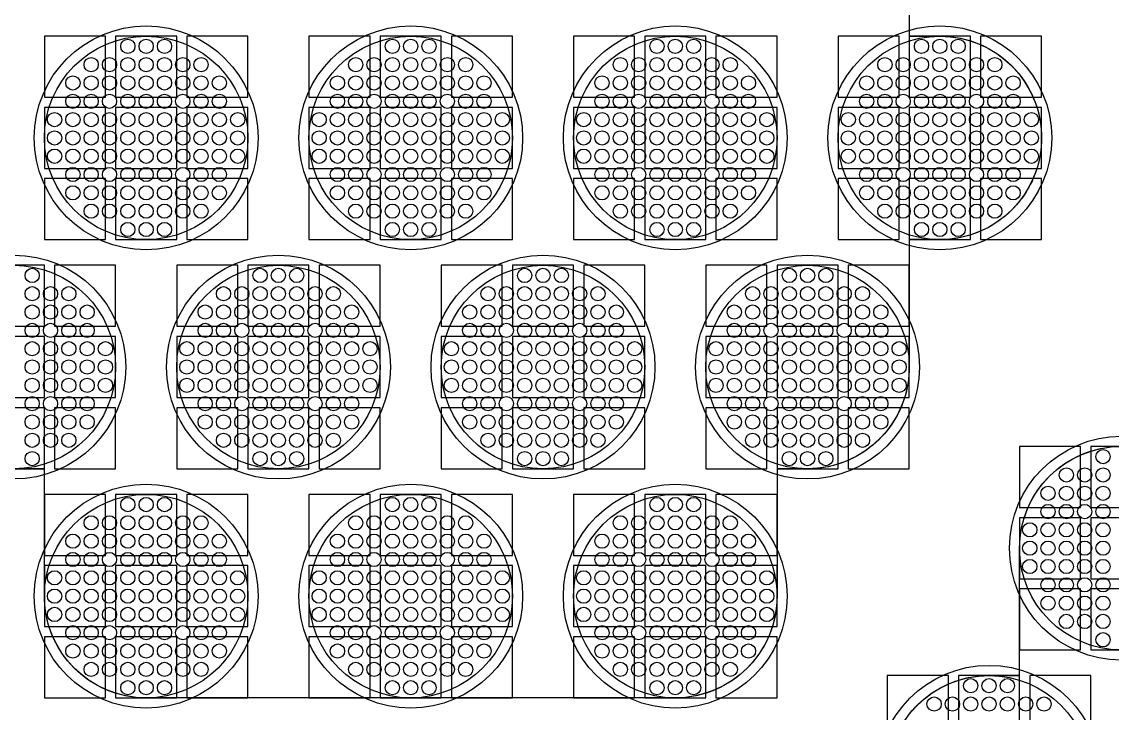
# Model space of a CAD drawing. Extents: x -49 to 54, y -38 to 38.
# Drawn here: x 28.02 to 33.38, y -4.4 to -1 of the extents above; entities that cross this region are included whole.
import ezdxf

# ---------------------------------------------------------------- set-up
doc = ezdxf.new("R2010")
doc.units = 0
for name, color, linetype in [('BACK_LAYER', 5, 'CONTINUOUS'), ('COND_LAYER_LOWER_ELECTRODE', 6, 'CONTINUOUS'), ('CONDUCTIVE_LAYER_BACK_LAYER', 2, 'CONTINUOUS'), ('EMITTER', 3, 'CONTINUOUS'), ('LOWER_ELECTRODE', 1, 'CONTINUOUS')]:
    doc.layers.add(name, color=color, linetype=linetype)

msp = doc.modelspace()

# ---------------------------------------------------------------- linework, layer by layer
at = {"layer": 'BACK_LAYER'}
for points in [[(28.1302, -1.3709), (28.4302, -1.3709), (28.4302, -1.0709), (28.1302, -1.0709)], [(28.4802, -1.3709), (28.7802, -1.3709), (28.7802, -1.0709), (28.4802, -1.0709)], [(28.8302, -1.3709), (29.1302, -1.3709), (29.1302, -1.0709), (28.8302, -1.0709)], [(29.4302, -1.3709), (29.7302, -1.3709), (29.7302, -1.0709), (29.4302, -1.0709)], [(29.7802, -1.3709), (30.0802, -1.3709), (30.0802, -1.0709), (29.7802, -1.0709)], [(30.1302, -1.3709), (30.4302, -1.3709), (30.4302, -1.0709), (30.1302, -1.0709)], [(30.7302, -1.3709), (31.0302, -1.3709), (31.0302, -1.0709), (30.7302, -1.0709)], [(31.0802, -1.3709), (31.3802, -1.3709), (31.3802, -1.0709), (31.0802, -1.0709)], [(31.4302, -1.3709), (31.7302, -1.3709), (31.7302, -1.0709), (31.4302, -1.0709)], [(32.0302, -1.3709), (32.3302, -1.3709), (32.3302, -1.0709), (32.0302, -1.0709)], [(32.3802, -1.3709), (32.6802, -1.3709), (32.6802, -1.0709), (32.3802, -1.0709)], [(32.7302, -1.3709), (33.0302, -1.3709), (33.0302, -1.0709), (32.7302, -1.0709)], [(28.1302, -1.7209), (28.4302, -1.7209), (28.4302, -1.4209), (28.1302, -1.4209)], [(28.4802, -1.7209), (28.7802, -1.7209), (28.7802, -1.4209), (28.4802, -1.4209)], [(28.8302, -1.7209), (29.1302, -1.7209), (29.1302, -1.4209), (28.8302, -1.4209)], [(29.4302, -1.7209), (29.7302, -1.7209), (29.7302, -1.4209), (29.4302, -1.4209)], [(29.7802, -1.7209), (30.0802, -1.7209), (30.0802, -1.4209), (29.7802, -1.4209)], [(30.1302, -1.7209), (30.4302, -1.7209), (30.4302, -1.4209), (30.1302, -1.4209)], [(30.7302, -1.7209), (31.0302, -1.7209), (31.0302, -1.4209), (30.7302, -1.4209)], [(31.0802, -1.7209), (31.3802, -1.7209), (31.3802, -1.4209), (31.0802, -1.4209)], [(31.4302, -1.7209), (31.7302, -1.7209), (31.7302, -1.4209), (31.4302, -1.4209)], [(32.0302, -1.7209), (32.3302, -1.7209), (32.3302, -1.4209), (32.0302, -1.4209)], [(32.3802, -1.7209), (32.6802, -1.7209), (32.6802, -1.4209), (32.3802, -1.4209)], [(32.7302, -1.7209), (33.0302, -1.7209), (33.0302, -1.4209), (32.7302, -1.4209)], [(28.1302, -2.0709), (28.4302, -2.0709), (28.4302, -1.7709), (28.1302, -1.7709)], [(28.4802, -2.0709), (28.7802, -2.0709), (28.7802, -1.7709), (28.4802, -1.7709)], [(28.8302, -2.0709), (29.1302, -2.0709), (29.1302, -1.7709), (28.8302, -1.7709)], [(29.4302, -2.0709), (29.7302, -2.0709), (29.7302, -1.7709), (29.4302, -1.7709)], [(29.7802, -2.0709), (30.0802, -2.0709), (30.0802, -1.7709), (29.7802, -1.7709)], [(30.1302, -2.0709), (30.4302, -2.0709), (30.4302, -1.7709), (30.1302, -1.7709)], [(30.7302, -2.0709), (31.0302, -2.0709), (31.0302, -1.7709), (30.7302, -1.7709)], [(31.0802, -2.0709), (31.3802, -2.0709), (31.3802, -1.7709), (31.0802, -1.7709)], [(31.4302, -2.0709), (31.7302, -2.0709), (31.7302, -1.7709), (31.4302, -1.7709)], [(32.0302, -2.0709), (32.3302, -2.0709), (32.3302, -1.7709), (32.0302, -1.7709)], [(32.3802, -2.0709), (32.6802, -2.0709), (32.6802, -1.7709), (32.3802, -1.7709)], [(32.7302, -2.0709), (33.0302, -2.0709), (33.0302, -1.7709), (32.7302, -1.7709)], [(27.8302, -2.4968), (28.1302, -2.4968), (28.1302, -2.1968), (27.8302, -2.1968)], [(28.1802, -2.4968), (28.4802, -2.4968), (28.4802, -2.1968), (28.1802, -2.1968)], [(28.7802, -2.4968), (29.0802, -2.4968), (29.0802, -2.1968), (28.7802, -2.1968)], [(29.1302, -2.4968), (29.4302, -2.4968), (29.4302, -2.1968), (29.1302, -2.1968)], [(29.4802, -2.4968), (29.7802, -2.4968), (29.7802, -2.1968), (29.4802, -2.1968)], [(30.0802, -2.4968), (30.3802, -2.4968), (30.3802, -2.1968), (30.0802, -2.1968)], [(30.4302, -2.4968), (30.7302, -2.4968), (30.7302, -2.1968), (30.4302, -2.1968)], [(30.7802, -2.4968), (31.0802, -2.4968), (31.0802, -2.1968), (30.7802, -2.1968)], [(31.3802, -2.4968), (31.6802, -2.4968), (31.6802, -2.1968), (31.3802, -2.1968)], [(31.7302, -2.4968), (32.0302, -2.4968), (32.0302, -2.1968), (31.7302, -2.1968)], [(32.0802, -2.4968), (32.3802, -2.4968), (32.3802, -2.1968), (32.0802, -2.1968)], [(27.8302, -2.8468), (28.1302, -2.8468), (28.1302, -2.5468), (27.8302, -2.5468)], [(28.1802, -2.8468), (28.4802, -2.8468), (28.4802, -2.5468), (28.1802, -2.5468)], [(28.7802, -2.8468), (29.0802, -2.8468), (29.0802, -2.5468), (28.7802, -2.5468)], [(29.1302, -2.8468), (29.4302, -2.8468), (29.4302, -2.5468), (29.1302, -2.5468)], [(29.4802, -2.8468), (29.7802, -2.8468), (29.7802, -2.5468), (29.4802, -2.5468)], [(30.0802, -2.8468), (30.3802, -2.8468), (30.3802, -2.5468), (30.0802, -2.5468)], [(30.4302, -2.8468), (30.7302, -2.8468), (30.7302, -2.5468), (30.4302, -2.5468)], [(30.7802, -2.8468), (31.0802, -2.8468), (31.0802, -2.5468), (30.7802, -2.5468)], [(31.3802, -2.8468), (31.6802, -2.8468), (31.6802, -2.5468), (31.3802, -2.5468)], [(31.7302, -2.8468), (32.0302, -2.8468), (32.0302, -2.5468), (31.7302, -2.5468)], [(32.0802, -2.8468), (32.3802, -2.8468), (32.3802, -2.5468), (32.0802, -2.5468)], [(27.8302, -3.1968), (28.1302, -3.1968), (28.1302, -2.8968), (27.8302, -2.8968)], [(28.1802, -3.1968), (28.4802, -3.1968), (28.4802, -2.8968), (28.1802, -2.8968)], [(28.7802, -3.1968), (29.0802, -3.1968), (29.0802, -2.8968), (28.7802, -2.8968)], [(29.1302, -3.1968), (29.4302, -3.1968), (29.4302, -2.8968), (29.1302, -2.8968)], [(29.4802, -3.1968), (29.7802, -3.1968), (29.7802, -2.8968), (29.4802, -2.8968)], [(30.0802, -3.1968), (30.3802, -3.1968), (30.3802, -2.8968), (30.0802, -2.8968)], [(30.4302, -3.1968), (30.7302, -3.1968), (30.7302, -2.8968), (30.4302, -2.8968)], [(30.7802, -3.1968), (31.0802, -3.1968), (31.0802, -2.8968), (30.7802, -2.8968)], [(31.3802, -3.1968), (31.6802, -3.1968), (31.6802, -2.8968), (31.3802, -2.8968)], [(31.7302, -3.1968), (32.0302, -3.1968), (32.0302, -2.8968), (31.7302, -2.8968)], [(32.0802, -3.1968), (32.3802, -3.1968), (32.3802, -2.8968), (32.0802, -2.8968)], [(32.9221, -3.387), (33.2221, -3.387), (33.2221, -3.087), (32.9221, -3.087)], [(33.2721, -3.387), (33.5721, -3.387), (33.5721, -3.087), (33.2721, -3.087)], [(28.1302, -3.6226), (28.4302, -3.6226), (28.4302, -3.3226), (28.1302, -3.3226)], [(28.4802, -3.6226), (28.7802, -3.6226), (28.7802, -3.3226), (28.4802, -3.3226)], [(28.8302, -3.6226), (29.1302, -3.6226), (29.1302, -3.3226), (28.8302, -3.3226)], [(29.4302, -3.6226), (29.7302, -3.6226), (29.7302, -3.3226), (29.4302, -3.3226)], [(29.7802, -3.6226), (30.0802, -3.6226), (30.0802, -3.3226), (29.7802, -3.3226)], [(30.1302, -3.6226), (30.4302, -3.6226), (30.4302, -3.3226), (30.1302, -3.3226)], [(30.7302, -3.6226), (31.0302, -3.6226), (31.0302, -3.3226), (30.7302, -3.3226)], [(31.0802, -3.6226), (31.3802, -3.6226), (31.3802, -3.3226), (31.0802, -3.3226)], [(31.4302, -3.6226), (31.7302, -3.6226), (31.7302, -3.3226), (31.4302, -3.3226)], [(32.9221, -3.737), (33.2221, -3.737), (33.2221, -3.437), (32.9221, -3.437)], [(33.2721, -3.737), (33.5721, -3.737), (33.5721, -3.437), (33.2721, -3.437)], [(28.1302, -3.9726), (28.4302, -3.9726), (28.4302, -3.6726), (28.1302, -3.6726)], [(28.4802, -3.9726), (28.7802, -3.9726), (28.7802, -3.6726), (28.4802, -3.6726)], [(28.8302, -3.9726), (29.1302, -3.9726), (29.1302, -3.6726), (28.8302, -3.6726)], [(29.4302, -3.9726), (29.7302, -3.9726), (29.7302, -3.6726), (29.4302, -3.6726)], [(29.7802, -3.9726), (30.0802, -3.9726), (30.0802, -3.6726), (29.7802, -3.6726)], [(30.1302, -3.9726), (30.4302, -3.9726), (30.4302, -3.6726), (30.1302, -3.6726)], [(30.7302, -3.9726), (31.0302, -3.9726), (31.0302, -3.6726), (30.7302, -3.6726)], [(31.0802, -3.9726), (31.3802, -3.9726), (31.3802, -3.6726), (31.0802, -3.6726)], [(31.4302, -3.9726), (31.7302, -3.9726), (31.7302, -3.6726), (31.4302, -3.6726)], [(32.9221, -4.087), (33.2221, -4.087), (33.2221, -3.787), (32.9221, -3.787)], [(33.2721, -4.087), (33.5721, -4.087), (33.5721, -3.787), (33.2721, -3.787)], [(28.1302, -4.3226), (28.4302, -4.3226), (28.4302, -4.0226), (28.1302, -4.0226)], [(28.4802, -4.3226), (28.7802, -4.3226), (28.7802, -4.0226), (28.4802, -4.0226)], [(28.8302, -4.3226), (29.1302, -4.3226), (29.1302, -4.0226), (28.8302, -4.0226)], [(29.4302, -4.3226), (29.7302, -4.3226), (29.7302, -4.0226), (29.4302, -4.0226)], [(29.7802, -4.3226), (30.0802, -4.3226), (30.0802, -4.0226), (29.7802, -4.0226)], [(30.1302, -4.3226), (30.4302, -4.3226), (30.4302, -4.0226), (30.1302, -4.0226)], [(30.7302, -4.3226), (31.0302, -4.3226), (31.0302, -4.0226), (30.7302, -4.0226)], [(31.0802, -4.3226), (31.3802, -4.3226), (31.3802, -4.0226), (31.0802, -4.0226)], [(31.4302, -4.3226), (31.7302, -4.3226), (31.7302, -4.0226), (31.4302, -4.0226)], [(32.2721, -4.5128), (32.5721, -4.5128), (32.5721, -4.2128), (32.2721, -4.2128)], [(32.6221, -4.5128), (32.9221, -4.5128), (32.9221, -4.2128), (32.6221, -4.2128)], [(32.9721, -4.5128), (33.2721, -4.5128), (33.2721, -4.2128), (32.9721, -4.2128)]]:
    msp.add_lwpolyline(points, close=True, dxfattribs=at)
at = {"layer": 'COND_LAYER_LOWER_ELECTRODE'}
for centre in [(28.6302, -1.5709), (29.9302, -1.5709), (31.2302, -1.5709), (32.5302, -1.5709), (27.9802, -2.6968), (29.2802, -2.6968), (30.5802, -2.6968), (31.8802, -2.6968), (33.4221, -3.587), (28.6302, -3.8226), (29.9302, -3.8226), (31.2302, -3.8226), (32.7721, -4.7128)]:
    msp.add_circle(centre, 0.55, dxfattribs=at)
at = {"layer": 'CONDUCTIVE_LAYER_BACK_LAYER'}
for points in [[(32.3802, -0.4451), (32.3802, -1.071), (32.5402, -1.071), (32.56, -1.0718), (32.5798, -1.0734), (32.5996, -1.0758), (32.6192, -1.0789), (32.6387, -1.0828), (32.658, -1.0875), (32.6771, -1.093), (32.696, -1.0992), (32.7147, -1.1062), (32.733, -1.1139), (32.751, -1.1223), (32.7687, -1.1314), (32.7859, -1.1413), (32.8028, -1.1518), (32.8193, -1.1629), (32.8353, -1.1748), (32.8508, -1.1872), (32.8658, -1.2002), (32.8802, -1.2139), (32.8942, -1.2281), (32.9075, -1.2428), (32.9203, -1.2581), (32.9324, -1.2738), (32.9439, -1.2901), (32.9547, -1.3067), (32.9649, -1.3238), (32.9744, -1.3413), (32.9831, -1.3591), (32.9912, -1.3773), (32.9985, -1.3958), (33.0051, -1.4145), (33.011, -1.4335), (33.0161, -1.4528), (33.0204, -1.4722), (33.0239, -1.4917), (33.0267, -1.5114), (33.0286, -1.5312), (33.0298, -1.5511), (33.0302, -1.5709), (33.0298, -1.5908), (33.0286, -1.6107), (33.0267, -1.6304), (33.0239, -1.6501), (33.0204, -1.6697), (33.0161, -1.6891), (33.011, -1.7083), (33.0051, -1.7273), (32.9985, -1.7461), (32.9912, -1.7646), (32.9831, -1.7827), (32.9744, -1.8006), (32.9649, -1.8181), (32.9547, -1.8351), (32.9439, -1.8518), (32.9324, -1.868), (32.9203, -1.8838), (32.9075, -1.899), (32.8942, -1.9138), (32.8802, -1.928), (32.8658, -1.9416), (32.8508, -1.9547), (32.8353, -1.9671), (32.8193, -1.9789), (32.8028, -1.9901), (32.7859, -2.0006), (32.7687, -2.0104), (32.751, -2.0195), (32.733, -2.028), (32.7147, -2.0357), (32.696, -2.0426), (32.6771, -2.0489), (32.658, -2.0543), (32.6387, -2.059), (32.6192, -2.0629), (32.5996, -2.0661), (32.5798, -2.0685), (32.56, -2.07), (32.5402, -2.0708), (32.3802, -2.0708), (32.3802, -2.6968), (32.3798, -2.7166), (32.3786, -2.7365), (32.3767, -2.7563), (32.3739, -2.776), (32.3704, -2.7955), (32.3661, -2.8149), (32.361, -2.8342), (32.3551, -2.8532), (32.3485, -2.8719), (32.3412, -2.8904), (32.3331, -2.9086), (32.3244, -2.9264), (32.3149, -2.9439), (32.3047, -2.961), (32.2939, -2.9776), (32.2824, -2.9939), (32.2703, -3.0096), (32.2575, -3.0249), (32.2442, -3.0396), (32.2302, -3.0538), (32.2158, -3.0674), (32.2008, -3.0805), (32.1853, -3.0929), (32.1693, -3.1047), (32.1528, -3.1159), (32.1359, -3.1264), (32.1187, -3.1362), (32.101, -3.1454), (32.083, -3.1538), (32.0647, -3.1615), (32.046, -3.1685), (32.0271, -3.1747), (32.008, -3.1802), (31.9887, -3.1849), (31.9692, -3.1888), (31.9496, -3.1919), (31.9298, -3.1943), (31.91, -3.1959), (31.8902, -3.1967), (31.7302, -3.1967), (31.7302, -3.8226), (31.7298, -3.8425), (31.7286, -3.8623), (31.7267, -3.8821), (31.7239, -3.9018), (31.7204, -3.9214), (31.7161, -3.9408), (31.711, -3.96), (31.7051, -3.979), (31.6985, -3.9978), (31.6912, -4.0162), (31.6831, -4.0344), (31.6744, -4.0522), (31.6649, -4.0697), (31.6547, -4.0868), (31.6439, -4.1035), (31.6324, -4.1197), (31.6203, -4.1354), (31.6075, -4.1507), (31.5942, -4.1654), (31.5802, -4.1796), (31.5658, -4.1933), (31.5508, -4.2063), (31.5353, -4.2188), (31.5193, -4.2306), (31.5028, -4.2417), (31.4859, -4.2523), (31.4687, -4.2621), (31.451, -4.2712), (31.433, -4.2796), (31.4147, -4.2873), (31.396, -4.2943), (31.3771, -4.3005), (31.358, -4.306), (31.3387, -4.3107), (31.3192, -4.3146), (31.2996, -4.3178), (31.2798, -4.3201), (31.26, -4.3217), (31.2402, -4.3225), (28.6203, -4.3225), (28.6004, -4.3217), (28.5806, -4.3201), (28.5609, -4.3178), (28.5412, -4.3146), (28.5217, -4.3107), (28.5024, -4.306), (28.4833, -4.3005), (28.4644, -4.2943), (28.4458, -4.2873), (28.4275, -4.2796), (28.4094, -4.2712), (28.3918, -4.2621), (28.3745, -4.2523), (28.3576, -4.2417), (28.3412, -4.2306), (28.3252, -4.2188), (28.3097, -4.2063), (28.2947, -4.1933), (28.2802, -4.1796), (28.2663, -4.1654), (28.2529, -4.1507), (28.2402, -4.1354), (28.2281, -4.1197), (28.2166, -4.1035), (28.2057, -4.0868), (28.1956, -4.0697), (28.1861, -4.0522), (28.1773, -4.0344), (28.1692, -4.0162), (28.1619, -3.9978), (28.1553, -3.979), (28.1495, -3.96), (28.1444, -3.9408), (28.1401, -3.9214), (28.1365, -3.9018), (28.1338, -3.8821), (28.1318, -3.8623), (28.1306, -3.8425), (28.1302, -3.8226), (28.1302, -3.1967), (27.9703, -3.1967)], [(32.3821, -4.3999), (32.3948, -4.3847), (32.4081, -4.3699), (32.4221, -4.3557), (32.4365, -4.3421), (32.4515, -4.3291), (32.467, -4.3166), (32.483, -4.3048), (32.4995, -4.2936), (32.5164, -4.2831), (32.5336, -4.2733), (32.5513, -4.2642), (32.5693, -4.2557), (32.5876, -4.248), (32.6063, -4.2411), (32.6252, -4.2349), (32.6443, -4.2294), (32.6636, -4.2247), (32.6831, -4.2208), (32.7027, -4.2176), (32.7225, -4.2153), (32.7423, -4.2137), (32.7621, -4.2129), (32.9221, -4.2129), (32.9221, -3.587), (32.9225, -3.5671), (32.9237, -3.5472), (32.9256, -3.5274), (32.9284, -3.5078), (32.9319, -3.4882), (32.9362, -3.4688), (32.9413, -3.4496), (32.9472, -3.4306), (32.9538, -3.4118), (32.9611, -3.3933), (32.9692, -3.3751), (32.9779, -3.3573), (32.9874, -3.3398), (32.9976, -3.3227), (33.0084, -3.3061), (33.0199, -3.2899), (33.0321, -3.2741), (33.0448, -3.2588), (33.0581, -3.2441), (33.0721, -3.2299), (33.0865, -3.2163), (33.1015, -3.2032), (33.117, -3.1908), (33.133, -3.179), (33.1495, -3.1678), (33.1664, -3.1573), (33.1836, -3.1475), (33.2013, -3.1383), (33.2193, -3.1299), (33.2376, -3.1222), (33.2563, -3.1152), (33.2752, -3.109), (33.2943, -3.1036), (33.3136, -3.0989), (33.3331, -3.0949), (33.3527, -3.0918), (33.3725, -3.0894), (33.3923, -3.0878)]]:
    msp.add_lwpolyline(points, dxfattribs=at)
at = {"layer": 'EMITTER'}
for centre in [(28.6302, -1.5709), (29.9302, -1.5709), (31.2302, -1.5709), (32.5302, -1.5709), (27.9802, -2.6968), (29.2802, -2.6968), (30.5802, -2.6968), (31.8802, -2.6968), (33.4221, -3.587), (28.6302, -3.8226), (29.9302, -3.8226), (31.2302, -3.8226), (32.7721, -4.7128)]:
    msp.add_circle(centre, 0.5, dxfattribs=at)
at = {"layer": 'LOWER_ELECTRODE'}
for centre in [(28.5402, -1.1209), (28.6302, -1.1209), (28.7202, -1.1209), (29.8402, -1.1209), (29.9302, -1.1209), (30.0202, -1.1209), (31.1402, -1.1209), (31.2302, -1.1209), (31.3202, -1.1209), (32.4402, -1.1209), (32.5302, -1.1209), (32.6202, -1.1209), (28.3602, -1.2109), (28.4502, -1.2109), (28.5402, -1.2109), (28.6302, -1.2109), (28.7202, -1.2109), (28.8102, -1.2109), (28.9002, -1.2109), (29.6602, -1.2109), (29.7502, -1.2109), (29.8402, -1.2109), (29.9302, -1.2109), (30.0202, -1.2109), (30.1102, -1.2109), (30.2002, -1.2109), (30.9602, -1.2109), (31.0502, -1.2109), (31.1402, -1.2109), (31.2302, -1.2109), (31.3202, -1.2109), (31.4102, -1.2109), (31.5002, -1.2109), (32.2602, -1.2109), (32.3502, -1.2109), (32.4402, -1.2109), (32.5302, -1.2109), (32.6202, -1.2109), (32.7102, -1.2109), (32.8002, -1.2109), (28.2702, -1.3009), (28.3602, -1.3009), (28.4502, -1.3009), (28.5402, -1.3009), (28.6302, -1.3009), (28.7202, -1.3009), (28.8102, -1.3009), (28.9002, -1.3009), (28.9902, -1.3009), (29.5702, -1.3009), (29.6602, -1.3009), (29.7502, -1.3009), (29.8402, -1.3009), (29.9302, -1.3009), (30.0202, -1.3009), (30.1102, -1.3009), (30.2002, -1.3009), (30.2902, -1.3009), (30.8702, -1.3009), (30.9602, -1.3009), (31.0502, -1.3009), (31.1402, -1.3009), (31.2302, -1.3009), (31.3202, -1.3009), (31.4102, -1.3009), (31.5002, -1.3009), (31.5902, -1.3009), (32.1702, -1.3009), (32.2602, -1.3009), (32.3502, -1.3009), (32.4402, -1.3009), (32.5302, -1.3009), (32.6202, -1.3009), (32.7102, -1.3009), (32.8002, -1.3009), (32.8902, -1.3009), (28.2702, -1.3909), (28.3602, -1.3909), (28.4502, -1.3909), (28.5402, -1.3909), (28.6302, -1.3909), (28.7202, -1.3909), (28.8102, -1.3909), (28.9002, -1.3909), (28.9902, -1.3909), (29.5702, -1.3909), (29.6602, -1.3909), (29.7502, -1.3909), (29.8402, -1.3909), (29.9302, -1.3909), (30.0202, -1.3909), (30.1102, -1.3909), (30.2002, -1.3909), (30.2902, -1.3909), (30.8702, -1.3909), (30.9602, -1.3909), (31.0502, -1.3909), (31.1402, -1.3909), (31.2302, -1.3909), (31.3202, -1.3909), (31.4102, -1.3909), (31.5002, -1.3909), (31.5902, -1.3909), (32.1702, -1.3909), (32.2602, -1.3909), (32.3502, -1.3909), (32.4402, -1.3909), (32.5302, -1.3909), (32.6202, -1.3909), (32.7102, -1.3909), (32.8002, -1.3909), (32.8902, -1.3909), (28.1802, -1.4809), (28.2702, -1.4809), (28.3602, -1.4809), (28.4502, -1.4809), (28.5402, -1.4809), (28.6302, -1.4809), (28.7202, -1.4809), (28.8102, -1.4809), (28.9002, -1.4809), (28.9902, -1.4809), (29.0802, -1.4809), (29.4802, -1.4809), (29.5702, -1.4809), (29.6602, -1.4809), (29.7502, -1.4809), (29.8402, -1.4809), (29.9302, -1.4809), (30.0202, -1.4809), (30.1102, -1.4809), (30.2002, -1.4809), (30.2902, -1.4809), (30.3802, -1.4809), (30.7802, -1.4809), (30.8702, -1.4809), (30.9602, -1.4809), (31.0502, -1.4809), (31.1402, -1.4809), (31.2302, -1.4809), (31.3202, -1.4809), (31.4102, -1.4809), (31.5002, -1.4809), (31.5902, -1.4809), (31.6802, -1.4809), (32.0802, -1.4809), (32.1702, -1.4809), (32.2602, -1.4809), (32.3502, -1.4809), (32.4402, -1.4809), (32.5302, -1.4809), (32.6202, -1.4809), (32.7102, -1.4809), (32.8002, -1.4809), (32.8902, -1.4809), (32.9802, -1.4809), (28.1802, -1.5709), (28.2702, -1.5709), (28.3602, -1.5709), (28.4502, -1.5709), (28.5402, -1.5709), (28.6302, -1.5709), (28.7202, -1.5709), (28.8102, -1.5709), (28.9002, -1.5709), (28.9902, -1.5709), (29.0802, -1.5709), (29.4802, -1.5709), (29.5702, -1.5709), (29.6602, -1.5709), (29.7502, -1.5709), (29.8402, -1.5709), (29.9302, -1.5709), (30.0202, -1.5709), (30.1102, -1.5709), (30.2002, -1.5709), (30.2902, -1.5709), (30.3802, -1.5709), (30.7802, -1.5709), (30.8702, -1.5709), (30.9602, -1.5709), (31.0502, -1.5709), (31.1402, -1.5709), (31.2302, -1.5709), (31.3202, -1.5709), (31.4102, -1.5709), (31.5002, -1.5709), (31.5902, -1.5709), (31.6802, -1.5709), (32.0802, -1.5709), (32.1702, -1.5709), (32.2602, -1.5709), (32.3502, -1.5709), (32.4402, -1.5709), (32.5302, -1.5709), (32.6202, -1.5709), (32.7102, -1.5709), (32.8002, -1.5709), (32.8902, -1.5709), (32.9802, -1.5709), (28.1802, -1.6609), (28.2702, -1.6609), (28.3602, -1.6609), (28.4502, -1.6609), (28.5402, -1.6609), (28.6302, -1.6609), (28.7202, -1.6609), (28.8102, -1.6609), (28.9002, -1.6609), (28.9902, -1.6609), (29.0802, -1.6609), (29.4802, -1.6609), (29.5702, -1.6609), (29.6602, -1.6609), (29.7502, -1.6609), (29.8402, -1.6609), (29.9302, -1.6609), (30.0202, -1.6609), (30.1102, -1.6609), (30.2002, -1.6609), (30.2902, -1.6609), (30.3802, -1.6609), (30.7802, -1.6609), (30.8702, -1.6609), (30.9602, -1.6609), (31.0502, -1.6609), (31.1402, -1.6609), (31.2302, -1.6609), (31.3202, -1.6609), (31.4102, -1.6609), (31.5002, -1.6609), (31.5902, -1.6609), (31.6802, -1.6609), (32.0802, -1.6609), (32.1702, -1.6609), (32.2602, -1.6609), (32.3502, -1.6609), (32.4402, -1.6609), (32.5302, -1.6609), (32.6202, -1.6609), (32.7102, -1.6609), (32.8002, -1.6609), (32.8902, -1.6609), (32.9802, -1.6609), (28.2702, -1.7509), (28.3602, -1.7509), (28.4502, -1.7509), (28.5402, -1.7509), (28.6302, -1.7509), (28.7202, -1.7509), (28.8102, -1.7509), (28.9002, -1.7509), (28.9902, -1.7509), (29.5702, -1.7509), (29.6602, -1.7509), (29.7502, -1.7509), (29.8402, -1.7509), (29.9302, -1.7509), (30.0202, -1.7509), (30.1102, -1.7509), (30.2002, -1.7509), (30.2902, -1.7509), (30.8702, -1.7509), (30.9602, -1.7509), (31.0502, -1.7509), (31.1402, -1.7509), (31.2302, -1.7509), (31.3202, -1.7509), (31.4102, -1.7509), (31.5002, -1.7509), (31.5902, -1.7509), (32.1702, -1.7509), (32.2602, -1.7509), (32.3502, -1.7509), (32.4402, -1.7509), (32.5302, -1.7509), (32.6202, -1.7509), (32.7102, -1.7509), (32.8002, -1.7509), (32.8902, -1.7509), (28.2702, -1.8409), (28.3602, -1.8409), (28.4502, -1.8409), (28.5402, -1.8409), (28.6302, -1.8409), (28.7202, -1.8409), (28.8102, -1.8409), (28.9002, -1.8409), (28.9902, -1.8409), (29.5702, -1.8409), (29.6602, -1.8409), (29.7502, -1.8409), (29.8402, -1.8409), (29.9302, -1.8409), (30.0202, -1.8409), (30.1102, -1.8409), (30.2002, -1.8409), (30.2902, -1.8409), (30.8702, -1.8409), (30.9602, -1.8409), (31.0502, -1.8409), (31.1402, -1.8409), (31.2302, -1.8409), (31.3202, -1.8409), (31.4102, -1.8409), (31.5002, -1.8409), (31.5902, -1.8409), (32.1702, -1.8409), (32.2602, -1.8409), (32.3502, -1.8409), (32.4402, -1.8409), (32.5302, -1.8409), (32.6202, -1.8409), (32.7102, -1.8409), (32.8002, -1.8409), (32.8902, -1.8409), (28.3602, -1.9309), (28.4502, -1.9309), (28.5402, -1.9309), (28.6302, -1.9309), (28.7202, -1.9309), (28.8102, -1.9309), (28.9002, -1.9309), (29.6602, -1.9309), (29.7502, -1.9309), (29.8402, -1.9309), (29.9302, -1.9309), (30.0202, -1.9309), (30.1102, -1.9309), (30.2002, -1.9309), (30.9602, -1.9309), (31.0502, -1.9309), (31.1402, -1.9309), (31.2302, -1.9309), (31.3202, -1.9309), (31.4102, -1.9309), (31.5002, -1.9309), (32.2602, -1.9309), (32.3502, -1.9309), (32.4402, -1.9309), (32.5302, -1.9309), (32.6202, -1.9309), (32.7102, -1.9309), (32.8002, -1.9309), (28.5402, -2.0209), (28.6302, -2.0209), (28.7202, -2.0209), (29.8402, -2.0209), (29.9302, -2.0209), (30.0202, -2.0209), (31.1402, -2.0209), (31.2302, -2.0209), (31.3202, -2.0209), (32.4402, -2.0209), (32.5302, -2.0209), (32.6202, -2.0209), (28.0702, -2.2468), (29.1902, -2.2468), (29.2802, -2.2468), (29.3702, -2.2468), (30.4902, -2.2468), (30.5802, -2.2468), (30.6702, -2.2468), (31.7902, -2.2468), (31.8802, -2.2468), (31.9702, -2.2468), (28.0702, -2.3368), (28.1602, -2.3368), (28.2502, -2.3368), (29.0102, -2.3368), (29.1002, -2.3368), (29.1902, -2.3368), (29.2802, -2.3368), (29.3702, -2.3368), (29.4602, -2.3368), (29.5502, -2.3368), (30.3102, -2.3368), (30.4002, -2.3368), (30.4902, -2.3368), (30.5802, -2.3368), (30.6702, -2.3368), (30.7602, -2.3368), (30.8502, -2.3368), (31.6102, -2.3368), (31.7002, -2.3368), (31.7902, -2.3368), (31.8802, -2.3368), (31.9702, -2.3368), (32.0602, -2.3368), (32.1502, -2.3368), (28.0702, -2.4268), (28.1602, -2.4268), (28.2502, -2.4268), (28.3402, -2.4268), (28.9202, -2.4268), (29.0102, -2.4268), (29.1002, -2.4268), (29.1902, -2.4268), (29.2802, -2.4268), (29.3702, -2.4268), (29.4602, -2.4268), (29.5502, -2.4268), (29.6402, -2.4268), (30.2202, -2.4268), (30.3102, -2.4268), (30.4002, -2.4268), (30.4902, -2.4268), (30.5802, -2.4268), (30.6702, -2.4268), (30.7602, -2.4268), (30.8502, -2.4268), (30.9402, -2.4268), (31.5202, -2.4268), (31.6102, -2.4268), (31.7002, -2.4268), (31.7902, -2.4268), (31.8802, -2.4268), (31.9702, -2.4268), (32.0602, -2.4268), (32.1502, -2.4268), (32.2402, -2.4268), (28.0702, -2.5168), (28.1602, -2.5168), (28.2502, -2.5168), (28.3402, -2.5168), (28.9202, -2.5168), (29.0102, -2.5168), (29.1002, -2.5168), (29.1902, -2.5168), (29.2802, -2.5168), (29.3702, -2.5168), (29.4602, -2.5168), (29.5502, -2.5168), (29.6402, -2.5168), (30.2202, -2.5168), (30.3102, -2.5168), (30.4002, -2.5168), (30.4902, -2.5168), (30.5802, -2.5168), (30.6702, -2.5168), (30.7602, -2.5168), (30.8502, -2.5168), (30.9402, -2.5168), (31.5202, -2.5168), (31.6102, -2.5168), (31.7002, -2.5168), (31.7902, -2.5168), (31.8802, -2.5168), (31.9702, -2.5168), (32.0602, -2.5168), (32.1502, -2.5168), (32.2402, -2.5168), (28.0702, -2.6068), (28.1602, -2.6068), (28.2502, -2.6068), (28.3402, -2.6068), (28.4302, -2.6068), (28.8302, -2.6068), (28.9202, -2.6068), (29.0102, -2.6068), (29.1002, -2.6068), (29.1902, -2.6068), (29.2802, -2.6068), (29.3702, -2.6068), (29.4602, -2.6068), (29.5502, -2.6068), (29.6402, -2.6068), (29.7302, -2.6068), (30.1302, -2.6068), (30.2202, -2.6068), (30.3102, -2.6068), (30.4002, -2.6068), (30.4902, -2.6068), (30.5802, -2.6068), (30.6702, -2.6068), (30.7602, -2.6068), (30.8502, -2.6068), (30.9402, -2.6068), (31.0302, -2.6068), (31.4302, -2.6068), (31.5202, -2.6068), (31.6102, -2.6068), (31.7002, -2.6068), (31.7902, -2.6068), (31.8802, -2.6068), (31.9702, -2.6068), (32.0602, -2.6068), (32.1502, -2.6068), (32.2402, -2.6068), (32.3302, -2.6068), (28.0702, -2.6968), (28.1602, -2.6968), (28.2502, -2.6968), (28.3402, -2.6968), (28.4302, -2.6968), (28.8302, -2.6968), (28.9202, -2.6968), (29.0102, -2.6968), (29.1002, -2.6968), (29.1902, -2.6968), (29.2802, -2.6968), (29.3702, -2.6968), (29.4602, -2.6968), (29.5502, -2.6968), (29.6402, -2.6968), (29.7302, -2.6968), (30.1302, -2.6968), (30.2202, -2.6968), (30.3102, -2.6968), (30.4002, -2.6968), (30.4902, -2.6968), (30.5802, -2.6968), (30.6702, -2.6968), (30.7602, -2.6968), (30.8502, -2.6968), (30.9402, -2.6968), (31.0302, -2.6968), (31.4302, -2.6968), (31.5202, -2.6968), (31.6102, -2.6968), (31.7002, -2.6968), (31.7902, -2.6968), (31.8802, -2.6968), (31.9702, -2.6968), (32.0602, -2.6968), (32.1502, -2.6968), (32.2402, -2.6968), (32.3302, -2.6968), (28.0702, -2.7868), (28.1602, -2.7868), (28.2502, -2.7868), (28.3402, -2.7868), (28.4302, -2.7868), (28.8302, -2.7868), (28.9202, -2.7868), (29.0102, -2.7868), (29.1002, -2.7868), (29.1902, -2.7868), (29.2802, -2.7868), (29.3702, -2.7868), (29.4602, -2.7868), (29.5502, -2.7868), (29.6402, -2.7868), (29.7302, -2.7868), (30.1302, -2.7868), (30.2202, -2.7868), (30.3102, -2.7868), (30.4002, -2.7868), (30.4902, -2.7868), (30.5802, -2.7868), (30.6702, -2.7868), (30.7602, -2.7868), (30.8502, -2.7868), (30.9402, -2.7868), (31.0302, -2.7868), (31.4302, -2.7868), (31.5202, -2.7868), (31.6102, -2.7868), (31.7002, -2.7868), (31.7902, -2.7868), (31.8802, -2.7868), (31.9702, -2.7868), (32.0602, -2.7868), (32.1502, -2.7868), (32.2402, -2.7868), (32.3302, -2.7868), (28.0702, -2.8768), (28.1602, -2.8768), (28.2502, -2.8768), (28.3402, -2.8768), (28.9202, -2.8768), (29.0102, -2.8768), (29.1002, -2.8768), (29.1902, -2.8768), (29.2802, -2.8768), (29.3702, -2.8768), (29.4602, -2.8768), (29.5502, -2.8768), (29.6402, -2.8768), (30.2202, -2.8768), (30.3102, -2.8768), (30.4002, -2.8768), (30.4902, -2.8768), (30.5802, -2.8768), (30.6702, -2.8768), (30.7602, -2.8768), (30.8502, -2.8768), (30.9402, -2.8768), (31.5202, -2.8768), (31.6102, -2.8768), (31.7002, -2.8768), (31.7902, -2.8768), (31.8802, -2.8768), (31.9702, -2.8768), (32.0602, -2.8768), (32.1502, -2.8768), (32.2402, -2.8768), (28.0702, -2.9668), (28.1602, -2.9668), (28.2502, -2.9668), (28.3402, -2.9668), (28.9202, -2.9668), (29.0102, -2.9668), (29.1002, -2.9668), (29.1902, -2.9668), (29.2802, -2.9668), (29.3702, -2.9668), (29.4602, -2.9668), (29.5502, -2.9668), (29.6402, -2.9668), (30.2202, -2.9668), (30.3102, -2.9668), (30.4002, -2.9668), (30.4902, -2.9668), (30.5802, -2.9668), (30.6702, -2.9668), (30.7602, -2.9668), (30.8502, -2.9668), (30.9402, -2.9668), (31.5202, -2.9668), (31.6102, -2.9668), (31.7002, -2.9668), (31.7902, -2.9668), (31.8802, -2.9668), (31.9702, -2.9668), (32.0602, -2.9668), (32.1502, -2.9668), (32.2402, -2.9668), (28.0702, -3.0568), (28.1602, -3.0568), (28.2502, -3.0568), (29.0102, -3.0568), (29.1002, -3.0568), (29.1902, -3.0568), (29.2802, -3.0568), (29.3702, -3.0568), (29.4602, -3.0568), (29.5502, -3.0568), (30.3102, -3.0568), (30.4002, -3.0568), (30.4902, -3.0568), (30.5802, -3.0568), (30.6702, -3.0568), (30.7602, -3.0568), (30.8502, -3.0568), (31.6102, -3.0568), (31.7002, -3.0568), (31.7902, -3.0568), (31.8802, -3.0568), (31.9702, -3.0568), (32.0602, -3.0568), (32.1502, -3.0568), (33.3321, -3.137), (28.0702, -3.1468), (29.1902, -3.1468), (29.2802, -3.1468), (29.3702, -3.1468), (30.4902, -3.1468), (30.5802, -3.1468), (30.6702, -3.1468), (31.7902, -3.1468), (31.8802, -3.1468), (31.9702, -3.1468), (33.1521, -3.227), (33.2421, -3.227), (33.3321, -3.227), (33.0621, -3.317), (33.1521, -3.317), (33.2421, -3.317), (33.3321, -3.317), (28.5402, -3.3726), (28.6302, -3.3726), (28.7202, -3.3726), (29.8402, -3.3726), (29.9302, -3.3726), (30.0202, -3.3726), (31.1402, -3.3726), (31.2302, -3.3726), (31.3202, -3.3726), (33.0621, -3.407), (33.1521, -3.407), (33.2421, -3.407), (33.3321, -3.407), (28.3602, -3.4626), (28.4502, -3.4626), (28.5402, -3.4626), (28.6302, -3.4626), (28.7202, -3.4626), (28.8102, -3.4626), (28.9002, -3.4626), (29.6602, -3.4626), (29.7502, -3.4626), (29.8402, -3.4626), (29.9302, -3.4626), (30.0202, -3.4626), (30.1102, -3.4626), (30.2002, -3.4626), (30.9602, -3.4626), (31.0502, -3.4626), (31.1402, -3.4626), (31.2302, -3.4626), (31.3202, -3.4626), (31.4102, -3.4626), (31.5002, -3.4626), (32.9721, -3.497), (33.0621, -3.497), (33.1521, -3.497), (33.2421, -3.497), (33.3321, -3.497), (28.2702, -3.5526), (28.3602, -3.5526), (28.4502, -3.5526), (28.5402, -3.5526), (28.6302, -3.5526), (28.7202, -3.5526), (28.8102, -3.5526), (28.9002, -3.5526), (28.9902, -3.5526), (29.5702, -3.5526), (29.6602, -3.5526), (29.7502, -3.5526), (29.8402, -3.5526), (29.9302, -3.5526), (30.0202, -3.5526), (30.1102, -3.5526), (30.2002, -3.5526), (30.2902, -3.5526), (30.8702, -3.5526), (30.9602, -3.5526), (31.0502, -3.5526), (31.1402, -3.5526), (31.2302, -3.5526), (31.3202, -3.5526), (31.4102, -3.5526), (31.5002, -3.5526), (31.5902, -3.5526), (32.9721, -3.587), (33.0621, -3.587), (33.1521, -3.587), (33.2421, -3.587), (33.3321, -3.587), (28.2702, -3.6426), (28.3602, -3.6426), (28.4502, -3.6426), (28.5402, -3.6426), (28.6302, -3.6426), (28.7202, -3.6426), (28.8102, -3.6426), (28.9002, -3.6426), (28.9902, -3.6426), (29.5702, -3.6426), (29.6602, -3.6426), (29.7502, -3.6426), (29.8402, -3.6426), (29.9302, -3.6426), (30.0202, -3.6426), (30.1102, -3.6426), (30.2002, -3.6426), (30.2902, -3.6426), (30.8702, -3.6426), (30.9602, -3.6426), (31.0502, -3.6426), (31.1402, -3.6426), (31.2302, -3.6426), (31.3202, -3.6426), (31.4102, -3.6426), (31.5002, -3.6426), (31.5902, -3.6426), (32.9721, -3.677), (33.0621, -3.677), (33.1521, -3.677), (33.2421, -3.677), (33.3321, -3.677), (28.1802, -3.7326), (28.2702, -3.7326), (28.3602, -3.7326), (28.4502, -3.7326), (28.5402, -3.7326), (28.6302, -3.7326), (28.7202, -3.7326), (28.8102, -3.7326), (28.9002, -3.7326), (28.9902, -3.7326), (29.0802, -3.7326), (29.4802, -3.7326), (29.5702, -3.7326), (29.6602, -3.7326), (29.7502, -3.7326), (29.8402, -3.7326), (29.9302, -3.7326), (30.0202, -3.7326), (30.1102, -3.7326), (30.2002, -3.7326), (30.2902, -3.7326), (30.3802, -3.7326), (30.7802, -3.7326), (30.8702, -3.7326), (30.9602, -3.7326), (31.0502, -3.7326), (31.1402, -3.7326), (31.2302, -3.7326), (31.3202, -3.7326), (31.4102, -3.7326), (31.5002, -3.7326), (31.5902, -3.7326), (31.6802, -3.7326), (33.0621, -3.767), (33.1521, -3.767), (33.2421, -3.767), (33.3321, -3.767), (28.1802, -3.8226), (28.2702, -3.8226), (28.3602, -3.8226), (28.4502, -3.8226), (28.5402, -3.8226), (28.6302, -3.8226), (28.7202, -3.8226), (28.8102, -3.8226), (28.9002, -3.8226), (28.9902, -3.8226), (29.0802, -3.8226), (29.4802, -3.8226), (29.5702, -3.8226), (29.6602, -3.8226), (29.7502, -3.8226), (29.8402, -3.8226), (29.9302, -3.8226), (30.0202, -3.8226), (30.1102, -3.8226), (30.2002, -3.8226), (30.2902, -3.8226), (30.3802, -3.8226), (30.7802, -3.8226), (30.8702, -3.8226), (30.9602, -3.8226), (31.0502, -3.8226), (31.1402, -3.8226), (31.2302, -3.8226), (31.3202, -3.8226), (31.4102, -3.8226), (31.5002, -3.8226), (31.5902, -3.8226), (31.6802, -3.8226), (33.0621, -3.857), (33.1521, -3.857), (33.2421, -3.857), (33.3321, -3.857), (28.1802, -3.9126), (28.2702, -3.9126), (28.3602, -3.9126), (28.4502, -3.9126), (28.5402, -3.9126), (28.6302, -3.9126), (28.7202, -3.9126), (28.8102, -3.9126), (28.9002, -3.9126), (28.9902, -3.9126), (29.0802, -3.9126), (29.4802, -3.9126), (29.5702, -3.9126), (29.6602, -3.9126), (29.7502, -3.9126), (29.8402, -3.9126), (29.9302, -3.9126), (30.0202, -3.9126), (30.1102, -3.9126), (30.2002, -3.9126), (30.2902, -3.9126), (30.3802, -3.9126), (30.7802, -3.9126), (30.8702, -3.9126), (30.9602, -3.9126), (31.0502, -3.9126), (31.1402, -3.9126), (31.2302, -3.9126), (31.3202, -3.9126), (31.4102, -3.9126), (31.5002, -3.9126), (31.5902, -3.9126), (31.6802, -3.9126), (33.1521, -3.947), (33.2421, -3.947), (33.3321, -3.947), (28.2702, -4.0026), (28.3602, -4.0026), (28.4502, -4.0026), (28.5402, -4.0026), (28.6302, -4.0026), (28.7202, -4.0026), (28.8102, -4.0026), (28.9002, -4.0026), (28.9902, -4.0026), (29.5702, -4.0026), (29.6602, -4.0026), (29.7502, -4.0026), (29.8402, -4.0026), (29.9302, -4.0026), (30.0202, -4.0026), (30.1102, -4.0026), (30.2002, -4.0026), (30.2902, -4.0026), (30.8702, -4.0026), (30.9602, -4.0026), (31.0502, -4.0026), (31.1402, -4.0026), (31.2302, -4.0026), (31.3202, -4.0026), (31.4102, -4.0026), (31.5002, -4.0026), (31.5902, -4.0026), (33.3321, -4.037), (28.2702, -4.0926), (28.3602, -4.0926), (28.4502, -4.0926), (28.5402, -4.0926), (28.6302, -4.0926), (28.7202, -4.0926), (28.8102, -4.0926), (28.9002, -4.0926), (28.9902, -4.0926), (29.5702, -4.0926), (29.6602, -4.0926), (29.7502, -4.0926), (29.8402, -4.0926), (29.9302, -4.0926), (30.0202, -4.0926), (30.1102, -4.0926), (30.2002, -4.0926), (30.2902, -4.0926), (30.8702, -4.0926), (30.9602, -4.0926), (31.0502, -4.0926), (31.1402, -4.0926), (31.2302, -4.0926), (31.3202, -4.0926), (31.4102, -4.0926), (31.5002, -4.0926), (31.5902, -4.0926), (28.3602, -4.1826), (28.4502, -4.1826), (28.5402, -4.1826), (28.6302, -4.1826), (28.7202, -4.1826), (28.8102, -4.1826), (28.9002, -4.1826), (29.6602, -4.1826), (29.7502, -4.1826), (29.8402, -4.1826), (29.9302, -4.1826), (30.0202, -4.1826), (30.1102, -4.1826), (30.2002, -4.1826), (30.9602, -4.1826), (31.0502, -4.1826), (31.1402, -4.1826), (31.2302, -4.1826), (31.3202, -4.1826), (31.4102, -4.1826), (31.5002, -4.1826), (32.6821, -4.2628), (32.7721, -4.2628), (32.8621, -4.2628), (28.5402, -4.2726), (28.6302, -4.2726), (28.7202, -4.2726), (29.8402, -4.2726), (29.9302, -4.2726), (30.0202, -4.2726), (31.1402, -4.2726), (31.2302, -4.2726), (31.3202, -4.2726), (32.5021, -4.3528), (32.5921, -4.3528), (32.6821, -4.3528), (32.7721, -4.3528), (32.8621, -4.3528), (32.9521, -4.3528), (33.0421, -4.3528)]:
    msp.add_circle(centre, 0.035, dxfattribs=at)

doc.saveas('drawing.dxf')
